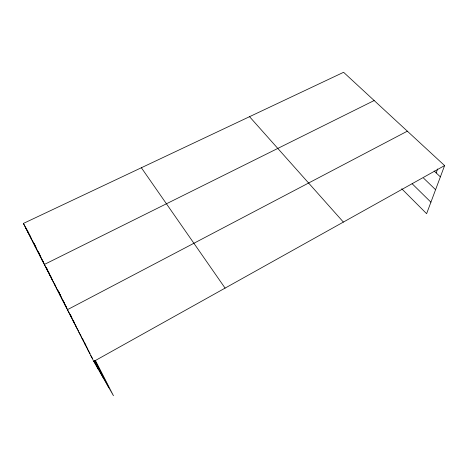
<?xml version="1.0" encoding="UTF-8"?>
<svg xmlns="http://www.w3.org/2000/svg" width="468" height="468" viewBox="0 0 468 468"><rect width="100%" height="100%" fill="white"/><g stroke="black" fill="none" stroke-linecap="round" stroke-linejoin="round"><path stroke-width="0.7" d="M436.188 172.938L437.638 168.936M95.308 360.284L113.455 395.706L93.781 361.413L23.4 223.429L343.588 72.294L444.6 165.578L426.617 213.683L401.731 188.774M93.781 361.413L444.6 165.578M407.341 131.169L67.41 309.705L71.873 317.626M374.166 100.532L44.337 264.473L49.485 273.704M434.117 170.984L440.376 176.881M423.546 178.103L435.585 189.686M412.138 183.737L430.917 202.182M249.543 116.684L343.377 222.084M141.365 167.743L225.09 288.112M87.668 349.432L90.072 353.644M90.704 355.387L92.401 358.353M94.103 361.319L95.46 363.689M81.707 337.738L85.919 345.144M84.667 343.553L87.797 349.034M75.886 326.325L78.39 330.753M78.776 331.999L81.262 336.375M82.327 338.247L83.035 339.493M70.2 315.18L74.628 323.019M73.026 320.72L76.062 326.091M59.459 294.126L64.385 302.89M62.08 299.263L66.269 306.71M64.73 304.452L67.152 308.757M51.772 279.051L55.476 285.673M54.306 284.023L56.803 288.481M57.517 289.756L59.658 293.576L58.412 291.131M56.868 289.043L61.121 296.624M46.788 269.281L51.223 277.22M49.263 274.137L52.656 280.203M34.784 245.747L40.049 255.224M37.136 250.357L40.973 257.26M39.511 255.007L43.331 261.869M41.909 259.717L44.671 264.672M23.4 223.429L28.811 233.21M25.629 227.799L30.683 236.919M27.881 232.216L31.572 238.867M30.157 236.679L32.994 241.792M33.702 243.073L35.831 246.905M32.462 241.19L36.691 248.812M95.022 360.664L108.828 387.639M94.361 360.418L103.744 378.776M34.222 243.758L34.866 245.016M38.434 252L39.09 253.282M46.25 267.31L47.432 269.626M59.974 294.191L60.606 295.431M70.253 314.326L70.914 315.613M94.132 361.097L98.479 369.597"/></g></svg>
